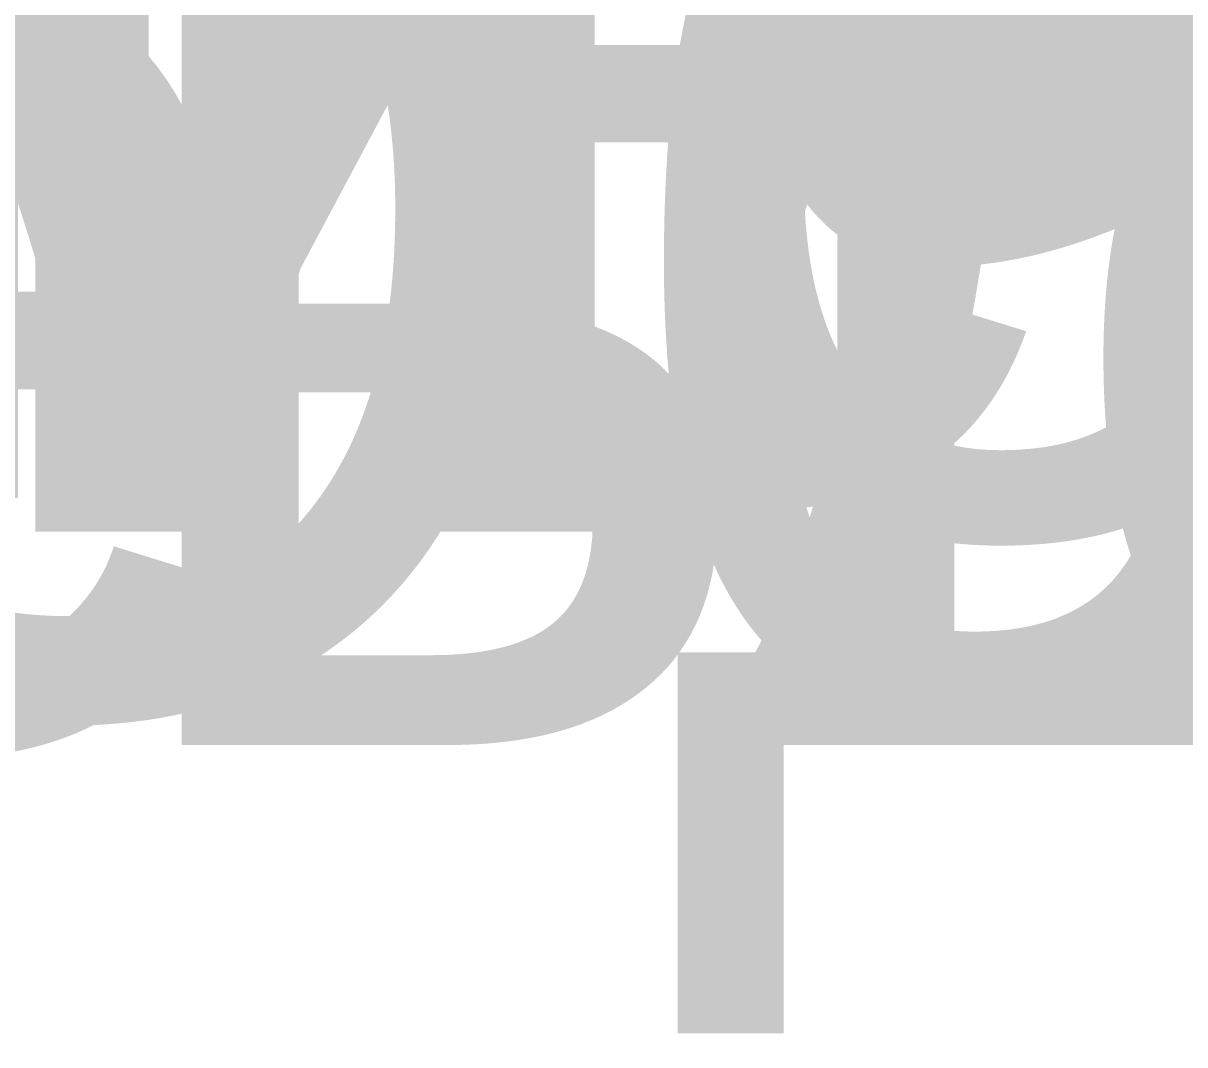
# Model space of a CAD drawing. Header units: metres. Extents: x 1981 to 7362, y 1229 to 3678.
# Drawn here: x 3097.3 to 3178.9, y 1901.7 to 1973.5 of the extents above; entities that cross this region are included whole.
import ezdxf
from ezdxf.enums import TextEntityAlignment as Align

# ---------------------------------------------------------------- set-up
doc = ezdxf.new("R2018")
doc.units = ezdxf.units.M
doc.layers.add('Форматы', color=7, linetype='Continuous')
doc.styles.add('GOST-2.304_Type-B', font='GOST Common.ttf')
doc.styles.get("Standard").update_dxf_attribs({"font": 'GOST Common.ttf'})

# ---------------------------------------------------------------- blocks, each defined once
blk = doc.blocks.new('*U143')
at = {"style": 'GOST-2.304_Type-B'}
blk.add_attdef('РАЗРАБОТАЛ', text='', height=2.5, dxfattribs=at).set_placement((250.501, -264.224), align=Align.MIDDLE_LEFT)
at = {"style": 'GOST-2.304_Type-B', "flags": 8}
for tag, height, p in [('ДАТА', 2.5, (290.074, -264.402)), ('ЛИСТ', 3, (386.388, -271.915)), ('ЛИСТОВ', 3, (403.888, -271.915)), ('ФОРМАТ', 3, (380.972, -294.745))]:
    blk.add_attdef(tag, text='', height=height, dxfattribs=at).set_placement(p, align=Align.MIDDLE_CENTER)
at = {"style": 'GOST-2.304_Type-B'}
blk.add_attdef('ПРОВЕРИЛ', (250.749, -270.729), '', height=2.5, dxfattribs=at)
at = {"lineweight": 30, "flags": 104}
for tag, p in [('ТЕПЛОВЫЕ_СЕТИ', (330, -269.5)), ('ИМЯ_ЧЕРТЕЖА', (330, -284.5))]:
    blk.add_attdef(tag, text='', height=3, dxfattribs=at).set_placement(p, align=Align.MIDDLE_CENTER)
blk = doc.blocks.new('*U142')
at = {"style": 'GOST-2.304_Type-B'}
blk.add_attdef('РАЗРАБОТАЛ', text='', height=2.5, dxfattribs=at).set_placement((40.501, -264.224), align=Align.MIDDLE_LEFT)
at = {"style": 'GOST-2.304_Type-B', "flags": 8}
for tag, height, p in [('ДАТА', 2.5, (80.074, -264.402)), ('ЛИСТ', 3, (176.388, -271.915)), ('ЛИСТОВ', 3, (193.888, -271.915)), ('ФОРМАТ', 3, (170.972, -294.745))]:
    blk.add_attdef(tag, text='', height=height, dxfattribs=at).set_placement(p, align=Align.MIDDLE_CENTER)
at = {"style": 'GOST-2.304_Type-B'}
blk.add_attdef('ПРОВЕРИЛ', (40.749, -270.729), '', height=2.5, dxfattribs=at)
at = {"lineweight": 30, "flags": 104}
for tag, p in [('ТЕПЛОВЫЕ_СЕТИ', (120, -269.5)), ('ИМЯ_ЧЕРТЕЖА', (120, -284.5))]:
    blk.add_attdef(tag, text='', height=3, dxfattribs=at).set_placement(p, align=Align.MIDDLE_CENTER)

msp = doc.modelspace()

# ---------------------------------------------------------------- block references
at = {"layer": 'Форматы'}
ref = msp.add_blockref('*U142', (2943.994, 2279.592), dxfattribs=at)
lines = msp.add_mtext('Общие указания по пожарной безопасности и защите окружающей среды', dxfattribs={"layer": '0', "insert": (3063.994, 1995.092), "char_height": 70, "attachment_point": 1})
ref.add_attrib('ИМЯ_ЧЕРТЕЖА', '', (3063.994, 1995.092), dxfattribs={"flags": 104}).embed_mtext(lines)
lines = msp.add_mtext('Тепломеханические решения тепловых сетей', dxfattribs={"layer": '0', "insert": (3063.994, 2010.092), "char_height": 70, "attachment_point": 1})
ref.add_attrib('ТЕПЛОВЫЕ_СЕТИ', '', (3063.994, 2010.092), dxfattribs={"flags": 104}).embed_mtext(lines)
ref = msp.add_blockref('*U143', (2228.058, 2277.24), dxfattribs=at)
lines = msp.add_mtext('Общие данные (Начало)', dxfattribs={"layer": '0', "insert": (2558.058, 1992.74), "char_height": 70, "attachment_point": 1})
ref.add_attrib('ИМЯ_ЧЕРТЕЖА', '', (2558.058, 1992.74), dxfattribs={"flags": 104}).embed_mtext(lines)
lines = msp.add_mtext('Тепломеханические решения тепловых сетей', dxfattribs={"layer": '0', "insert": (2558.058, 2007.74), "char_height": 70, "attachment_point": 1})
ref.add_attrib('ТЕПЛОВЫЕ_СЕТИ', '', (2558.058, 2007.74), dxfattribs={"flags": 104}).embed_mtext(lines)
ref = msp.add_blockref('*U142', (2688.556, 2277.24), dxfattribs=at)
lines = msp.add_mtext('Общие данные (Окончание)', dxfattribs={"layer": '0', "insert": (2808.556, 1992.74), "char_height": 70, "attachment_point": 1})
ref.add_attrib('ИМЯ_ЧЕРТЕЖА', '', (2808.556, 1992.74), dxfattribs={"flags": 104}).embed_mtext(lines)
lines = msp.add_mtext('Тепломеханические решения тепловых сетей', dxfattribs={"layer": '0', "insert": (2808.556, 2007.74), "char_height": 70, "attachment_point": 1})
ref.add_attrib('ТЕПЛОВЫЕ_СЕТИ', '', (2808.556, 2007.74), dxfattribs={"flags": 104}).embed_mtext(lines)

doc.saveas('drawing.dxf')
